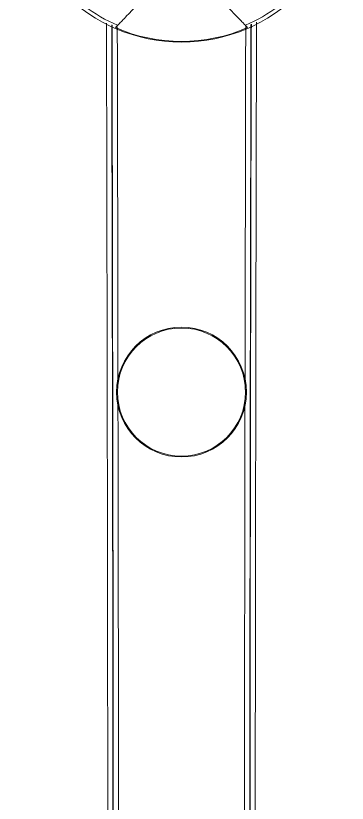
# Model space of a CAD drawing. Extents: x 11 to 120, y 2 to 94.
# Drawn here: x 54.737 to 55.637, y 8.706 to 10.844 of the extents above; entities that cross this region are included whole.
import ezdxf

# ---------------------------------------------------------------- set-up
doc = ezdxf.new("R2010")
doc.units = 0
doc.header["$MEASUREMENT"] = 0
doc.linetypes.add('SLD-Solid', pattern=[0])
doc.layers.add('OBJECT', color=7, linetype='CONTINUOUS')

msp = doc.modelspace()

# ---------------------------------------------------------------- linework, layer by layer
at = {"layer": 'OBJECT', "color": 7, "linetype": 'SLD-Solid', "lineweight": 15}
for centre, radius in [((55.1865, 11.2225), 0.45), ((55.1865, 9.8225), 0.1762), ((55.1865, 9.8225), 0.1739)]:
    msp.add_circle(centre, radius, dxfattribs=at)
for radius, start, end in [(0.44, 233.1969, 246.8031), (0.44, 293.1969, 306.8031), (0.4483, 246.4043, 293.5957)]:
    msp.add_arc((55.1865, 11.2225), radius, start, end, dxfattribs=at)
for points, knots in [([(55.0583, 10.8648), (55.0528, 10.8591), (55.042, 10.8479), (55.0277, 10.8331), (55.0177, 10.8227), (55.0137, 10.8186), (55.0133, 10.8182), (55.0132, 10.8181)], [0, 0, 0, 0, 0.241746, 0.484004, 0.711798, 0.92205, 1, 1, 1, 1]), ([(55.3598, 10.8181), (55.3593, 10.8186), (55.3582, 10.8197), (55.3511, 10.8271), (55.3406, 10.838), (55.3279, 10.8511), (55.3189, 10.8605), (55.3147, 10.8648)], [0, 0, 0, 0, 0.198025, 0.395861, 0.598899, 0.81482, 1, 1, 1, 1]), ([(54.9871, 5.7356), (54.9871, 5.7455), (54.9871, 5.7952), (54.9872, 6.0038), (54.9874, 6.5207), (54.9873, 7.3173), (54.9867, 8.4329), (54.9854, 9.6019), (54.9837, 10.4522), (54.9829, 10.824)], [0, 0, 0, 0, 0.00588, 0.029402, 0.123491, 0.311676, 0.499928, 0.781341, 1, 1, 1, 1]), ([(54.997, 10.8192), (54.9977, 10.4767), (54.9994, 9.6826), (55.0008, 8.4375), (55.0016, 7.0841), (55.0013, 6.1841), (55.0011, 5.7339)], [0, 0, 0, 0, 0.201555, 0.467255, 0.733531, 1, 1, 1, 1]), ([(55.002, 5.7373), (55.0022, 6.1716), (55.0025, 7.0405), (55.0018, 8.349), (55.0004, 9.6087), (54.9987, 10.4328), (54.998, 10.8188)], [0, 0, 0, 0, 0.257254, 0.514682, 0.772633, 1, 1, 1, 1]), ([(55.3751, 10.8204), (55.3743, 10.4353), (55.3727, 9.6131), (55.3713, 8.3543), (55.3705, 7.0443), (55.3708, 6.173), (55.371, 5.7373)], [0, 0, 0, 0, 0.226725, 0.484077, 0.741951, 1, 1, 1, 1]), ([(55.3719, 5.7339), (55.3717, 6.2218), (55.3714, 7.198), (55.3724, 8.6691), (55.3739, 9.8771), (55.3755, 10.5952), (55.3761, 10.8207)], [0, 0, 0, 0, 0.28869, 0.577626, 0.867305, 1, 1, 1, 1]), ([(55.3901, 10.8262), (55.3896, 10.5826), (55.3883, 9.975), (55.3869, 9.004), (55.3859, 7.9133), (55.3855, 6.8233), (55.3858, 6.0982), (55.3859, 5.7356)], [0, 0, 0, 0, 0.143196, 0.357145, 0.571195, 0.785547, 1, 1, 1, 1]), ([(55.0122, 10.8139), (55.0126, 10.6545), (55.0133, 10.3324), (55.0137, 10.0104), (55.014, 9.8478)], [0, 0, 0, 0, 0.494782, 1, 1, 1, 1]), ([(55.014, 9.8111), (55.0143, 9.6662), (55.0151, 9.2013), (55.016, 8.2889), (55.0167, 7.0743), (55.0164, 6.1819), (55.0162, 5.7356)], [0, 0, 0, 0, 0.106405, 0.341316, 0.670541, 1, 1, 1, 1]), ([(55.3568, 5.7356), (55.3568, 5.7455), (55.3568, 5.7952), (55.3567, 6.0038), (55.3565, 6.5207), (55.3565, 7.3173), (55.3571, 8.4031), (55.3579, 9.2281), (55.3588, 9.734), (55.3589, 9.7914)], [0, 0, 0, 0, 0.007373, 0.036867, 0.154842, 0.390799, 0.626842, 0.957655, 1, 1, 1, 1])]:
    msp.add_open_spline(points, degree=3, knots=knots, dxfattribs=at)
for points in [[(55.0132, 10.8181), (55.0071, 10.8118)], [(55.3659, 10.8118), (55.3598, 10.8181)], [(55.359, 9.8298), (55.3608, 10.8148)]]:
    msp.add_open_spline(points, degree=1, dxfattribs=at)

doc.saveas('drawing.dxf')
